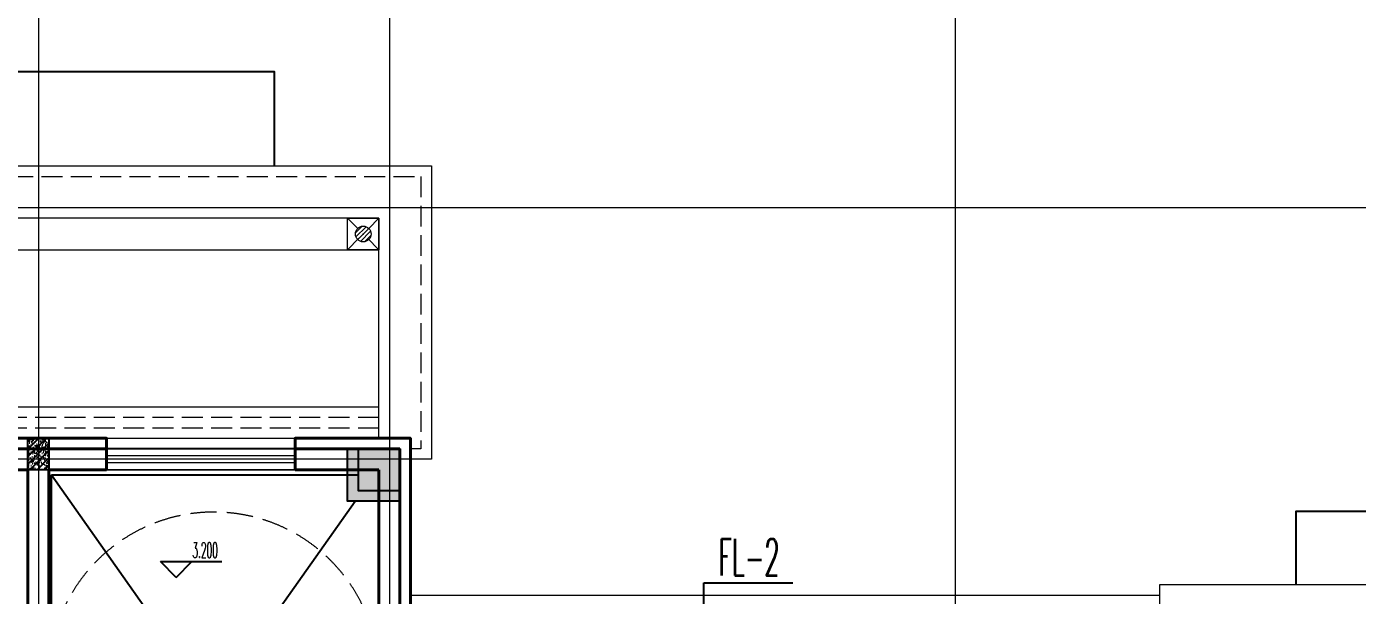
# Model space of a CAD drawing. Extents: x 1031190 to 1725648, y 733081 to 1571294.
# Drawn here: x 1143154 to 1155854, y 1072448 to 1077877 of the extents above; entities that cross this region are included whole.
import ezdxf

# ---------------------------------------------------------------- set-up
doc = ezdxf.new("R2010")
doc.units = 0
doc.header["$LTSCALE"] = 1000
doc.header["$MEASUREMENT"] = 0
for name, pattern in [('__DASH', [0.35, 0.25, -0.1]), ('ACAD_ISO10W100', [18.5, 12, -3, 0.5, -3]), ('DASH', [0.35, 0.25, -0.1]), ('DOTE', [2.42, 2, -0.2, 0.02, -0.2])]:
    doc.linetypes.add(name, pattern=pattern)
for name, color, linetype in [('BEAM', 4, 'Continuous'), ('DIM_ELEV', 3, 'Continuous'), ('DIM_SYMB', 3, 'Continuous'), ('DIM_废水', 3, 'Continuous'), ('S-COLU-HATCH', 30, 'Continuous'), ('S-COLU-LINE1', 6, 'Continuous'), ('立面', 73, 'Continuous')]:
    doc.layers.add(name, color=color, linetype=linetype)
for name, color, linetype, lineweight in [('DOTE', 19, 'DOTE', 9), ('LVTRY', 1, 'Continuous', 13), ('STAIR', 2, 'Continuous', 18), ('WALL', 9, 'Continuous', 40), ('WINDOW', 8, 'Continuous', 15), ('平面-分水线', 214, 'Continuous', 15), ('平面-排水沟', 86, 'Continuous', 15), ('平面-看线', 45, 'Continuous', 15)]:
    doc.layers.add(name, color=color, linetype=linetype, lineweight=lineweight)
doc.styles.add('_TCH_DIM', font='SIMPLEX.shx', dxfattribs={"width": 0.6, "oblique": 10, "bigfont": 'hztxt.shx'})
doc.styles.add('_TWT_SERIAL', font='simplex.shx', dxfattribs={"width": 0.6, "oblique": 10, "height": 3.5, "bigfont": 'aadri.shx'})

# ---------------------------------------------------------------- blocks, each defined once
blk = doc.blocks.new('A$C2C0A525A')
at = {"layer": 'BEAM', "linetype": 'ByBlock'}
h = blk.add_hatch(dxfattribs=at)
h.set_pattern_fill('ARMORED', color=2, scale=10, style=0)
h.set_pattern_definition([(50, (-1614071.62, 477805.3), (71.7260183, -6.2752135), [7.5, -82.5]), (355, (-1614071.62, 477805.3), (-13.8751334, 75.2192134), [6, -66]), (100.4514, (-1614065.64, 477804.78), (57.8509382, 68.9439542), [6.374019, -70.1142112]), (46.1842, (-1614071.62, 477825.3), (106.724105, -16.5519014), [11.25, -123.75]), (96.6356, (-1614062.72, 477823.92), (93.4662706, 97.411787), [9.561029, -105.1713]), (351.1842, (-1614071.62, 477825.3), (93.4661945, 97.41186), [9, -99]), (21, (-1614061.62, 477820.3), (59.6907052, -40.261889), [7.5, -82.5]), (326, (-1614061.62, 477820.3), (24.3315332, 72.5150045), [6, -66]), (71.4514, (-1614056.644, 477816.95), (84.0222629, 32.2530497), [6.374019, -70.1142112]), (37.5, (-1614071.618, 477805.302), (1.21598553, 33.2893854), [0, -65.2, 0, -67, 0, -66.25]), (7.5, (-1614071.62, 477805.302), (26.30695374, 39.4411712), [0, -38.2, 0, -63.7, 0, -25.25]), (327.5, (-1614093.918, 477805.302), (53.3822436, -2.25548717), [0, -25, 0, -78, 0, -103.5]), (317.5, (-1614103.92, 477805.3), (58.3186169, 10.0104982), [0, -32.5, 0, -51.8, 0, -73.5]), (45, (-1614071.62, 477805.3), (-35.355339, 35.355339), [])])
h.paths.add_polyline_path([(30550, 200), (30550, -100), (30750, -100), (30750, 200)])
at = {"layer": 'BEAM', "ltscale": 10}
h = blk.add_hatch(color=256, dxfattribs=at)
h.dxf.hatch_style = 1
h.paths.add_polyline_path([(34100, 100), (33700, 100), (33700, -300), (34100, -300)])
at = {"layer": 'BEAM'}
for p, q in [((30650, 100), (25600, 100)), ((33700, 100), (30650, 100)), ((30775, -150), (32101, -2026)), ((30775, -150), (33700, -150)), ((30775, -4500), (30775, -150)), ((33900, -300), (33900, -1700)), ((34100, -1700), (34100, -300)), ((32524, -2026), (33673, -400))]:
    blk.add_line(p, q, dxfattribs=at)
at = {"layer": 'BEAM', "color": 2, "linetype": 'ByBlock'}
blk.add_lwpolyline([(30550, 200), (30750, 200), (30750, -100), (30550, -100)], close=True, dxfattribs=at)
at = {"layer": 'BEAM'}
blk.add_lwpolyline([(34100, 100), (33700, 100), (33700, -300), (34100, -300)], close=True, dxfattribs=at)
blk = doc.blocks.new('$lvtry$00000171')
for p, q in [((-74, 11), (-11, 74)), ((-70, -27), (27, 70)), ((-53, -53), (53, 53)), ((-27, -70), (70, 27)), ((11, -74), (74, -11))]:
    blk.add_line(p, q)
blk.add_circle((0, 0), 75)
blk.add_point((0, 0))
blk = doc.blocks.new('R5T6Y7TRF')
at = {"layer": '平面-分水线', "elevation": -134}
blk.add_lwpolyline([(392485, -26438), (392785, -26438), (392785, -26738), (392485, -26738)], close=True, dxfattribs=at)
for points in [[(392485, -26438), (392582, -26534)], [(392688, -26534), (392785, -26438)], [(392485, -26738), (392593, -26629)], [(392676, -26629), (392785, -26738)]]:
    blk.add_lwpolyline(points, dxfattribs=at)
at = {"layer": 'LVTRY'}
blk.add_blockref('$lvtry$00000171', (392635, -26588, -134), dxfattribs=at)
blk = doc.blocks.new('rewerwer')
at = {"layer": 'S-COLU-HATCH'}
h = blk.add_hatch(color=8, dxfattribs=at)
h.dxf.hatch_style = 1
h.paths.add_polyline_path([(1326788, 1151056), (1327288, 1151056), (1327288, 1150556), (1326788, 1150556)])
at = {"layer": 'S-COLU-LINE1', "color": 8}
blk.add_lwpolyline([(1326788, 1151056), (1327288, 1151056), (1327288, 1150556), (1326788, 1150556)], close=True, dxfattribs=at)
blk = doc.blocks.new('$WINLIB2D$00000001')
at = {"color": 0}
for points in [[(-0.5, 0.5), (-0.5, -0.5)], [(-0.5, 0.5), (0.5, 0.5)], [(0.5, -0.5), (0.5, 0.5)], [(0.5, 0.1667), (-0.5, 0.1667)], [(0.5, -0.1667), (-0.5, -0.1667)], [(-0.5, -0.5), (0.5, -0.5)]]:
    blk.add_lwpolyline(points, dxfattribs=at)

msp = doc.modelspace()

# ---------------------------------------------------------------- linework, layer by layer
at = {"layer": 'DIM_ELEV', "color": 8}
for p, q in [((1144582.2, 1072620), (1144432.2, 1072770)), ((1144432.2, 1072770), (1145016.8, 1072770)), ((1144582.2, 1072620), (1144732.2, 1072770))]:
    msp.add_line(p, q, dxfattribs=at)
at = {"layer": 'DIM_SYMB', "color": 8}
msp.add_lwpolyline([(1145767, 1069007.8, 0, 0, 0), (1145767, 1072657.8, 0, 0, 0), (1144117, 1072657.8, 0, 0, 0), (1144117, 1070827.8, 0, 40, 0), (1144117, 1070977.8, 0, 0, 0)], format="xyseb", dxfattribs=at)
at = {"layer": 'DIM_废水'}
for p, q in [((1149617, 1071697.8), (1149617, 1072567.3)), ((1149617, 1072567.3), (1150468.1, 1072567.3))]:
    msp.add_line(p, q, dxfattribs=at)
at = {"layer": 'DOTE', "linetype": 'ACAD_ISO10W100', "ltscale": 100}
for p, q in [((1143267, 1080847.8), (1143267, 1063047.8)), ((1146617, 1080847.8), (1146617, 1057147.8)), ((1152017, 1080847.8), (1152017, 1057147.8)), ((1187717, 1076147.8), (1110440.6, 1076147.8)), ((1147017, 1073747.8), (1110440.6, 1073747.8))]:
    msp.add_line(p, q, dxfattribs=at)
at = {"layer": 'STAIR', "color": 8}
for p, q in [((1146517, 1073647.8), (1143367, 1073647.8)), ((1143367, 1073647.8), (1143367, 1071667.8)), ((1146517, 1071667.8), (1146517, 1073647.8))]:
    msp.add_line(p, q, dxfattribs=at)
at = {"layer": 'STAIR', "color": 8, "linetype": '__DASH'}
msp.add_arc((1144942, 1071667.9), 1575, 359.99563, 180.00066, dxfattribs=at)
at = {"layer": 'WALL', "color": 8}
for p, q in [((1143267, 1073847.8), (1143017, 1073847.8)), ((1143917, 1073847.8), (1143267, 1073847.8)), ((1143917, 1073647.8), (1143917, 1073847.8)), ((1146717, 1073847.8), (1145717, 1073847.8)), ((1145717, 1073847.8), (1145717, 1073647.8)), ((1146717, 1073847.8), (1146717, 1072047.8)), ((1143017, 1073647.8), (1143167, 1073647.8)), ((1143167, 1073647.8), (1143167, 1066697.8)), ((1143367, 1073647.8), (1143367, 1066797.8)), ((1143367, 1073647.8), (1143917, 1073647.8)), ((1145717, 1073647.8), (1146517, 1073647.8)), ((1146517, 1073647.8), (1146517, 1071947.8))]:
    msp.add_line(p, q, dxfattribs=at)
for points in [[(1143917, 1073847.8), (1143917, 1073947.8), (1143017, 1073947.8), (1143017, 1073847.8)], [(1147766.5, 1072047.8), (1147766.5, 1072147.8), (1146817, 1072147.8), (1146817, 1073947.8), (1145717, 1073947.8), (1145717, 1073847.8)]]:
    msp.add_lwpolyline(points, dxfattribs=at)
at = {"layer": '平面-排水沟', "color": 8}
msp.add_lwpolyline([(1112717, 1075747.8), (1146517, 1075747.8)], dxfattribs=at)
at = {"layer": '平面-看线', "color": 8}
for points in [[(1133117, 1076047.8), (1133117, 1076547.8), (1147017, 1076547.8), (1147017, 1073747.8), (1146817, 1073747.8)], [(1146517, 1073947.8), (1146517, 1076047.8), (1112717, 1076047.8), (1112717, 1073947.8)], [(1112717, 1074247.8), (1146517, 1074247.8)], [(1143917, 1073947.8), (1145717, 1073947.8)], [(1168567, 1072147.8), (1168567, 1072547.8), (1153967.1, 1072547.8), (1153967, 1072147.8)], [(1153967, 1072447.8), (1146817, 1072447.8)]]:
    msp.add_lwpolyline(points, dxfattribs=at)
at = {"layer": '平面-看线', "color": 8, "linetype": 'DASH', "ltscale": 0.8}
for points in [[(1133217, 1076047.8), (1133217, 1076447.8), (1146917, 1076447.8), (1146917, 1073847.8), (1146817, 1073847.8)], [(1112717, 1074147.8), (1146517, 1074147.8)], [(1112717, 1074047.8), (1146517, 1074047.8)]]:
    msp.add_lwpolyline(points, dxfattribs=at)
at = {"layer": '立面', "color": 8}
for points in [[(1133917, 1076547.8), (1133917, 1077447.8), (1145517, 1077447.8), (1145517, 1076547.8)], [(1167267, 1072547.8), (1167267, 1073247.8), (1155267.1, 1073248.3), (1155267.1, 1072547.8)]]:
    msp.add_lwpolyline(points, dxfattribs=at)

# ---------------------------------------------------------------- block references
at = {"color": 8}
msp.add_blockref('R5T6Y7TRF', (753732.1, 1102485.4, 134.4), dxfattribs=at)
at = {"layer": 'BEAM'}
msp.add_blockref('A$C2C0A525A', (1112617, 1073747.8), dxfattribs=at)
at = {"layer": 'S-COLU-LINE1', "color": 8}
msp.add_blockref('rewerwer', (-180570.7, -77208.4), dxfattribs=at)
at = {"layer": 'WINDOW', "xscale": 1800, "yscale": -200, "zscale": 1800, "rotation": 359.9999999999881}
msp.add_blockref('$WINLIB2D$00000001', (1144817, 1073747.8), dxfattribs=at)

# ---------------------------------------------------------------- texts
at = {"layer": 'DIM_ELEV', "color": 8, "style": '_TCH_DIM', "width": 0.423529}
msp.add_text('3.200', height=148.75, dxfattribs=at).set_placement((1144736.5, 1072805))
at = {"layer": 'DIM_废水', "color": 7, "style": '_TWT_SERIAL', "width": 0.48}
msp.add_text('FL-2', height=350, dxfattribs=at).set_placement((1149756.2, 1072637.3))

doc.saveas('drawing.dxf')
